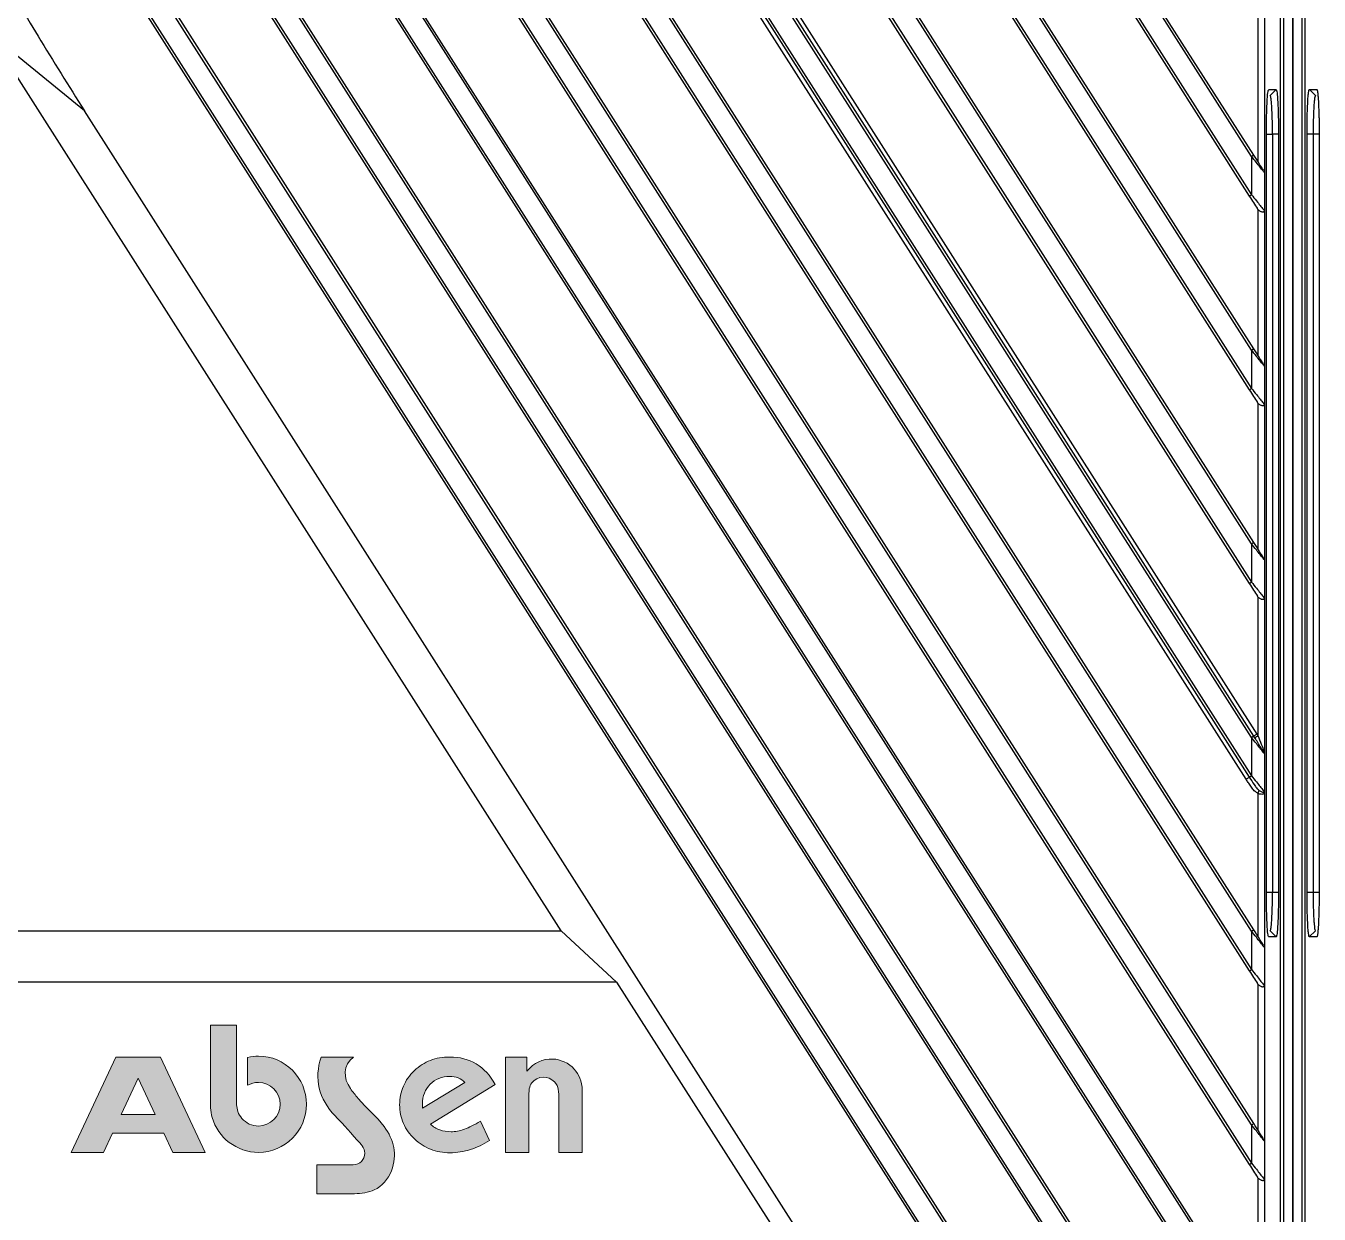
# Model space of a CAD drawing. Header units: millimetres. Extents: x 620 to 19791, y 2539 to 6969.
# Drawn here: x 5925.3 to 6025.9, y 3648.9 to 3741.4 of the extents above; entities that cross this region are included whole.
import ezdxf

# ---------------------------------------------------------------- set-up
doc = ezdxf.new("R2010")
doc.units = ezdxf.units.MM
doc.layers.add('图层 1', color=7, linetype='Continuous', lineweight=18)

# ---------------------------------------------------------------- blocks, each defined once
blk = doc.blocks.new('tugj')
at = {"true_color": 0xf58220}
h = blk.add_hatch(color=30, dxfattribs=at)
edge = h.paths.add_edge_path()
edge.add_spline(control_points=[(12523.44, 4987.8), (12523.51, 4987.6), (12523.62, 4987.41), (12523.76, 4987.25), (12524.08, 4986.89), (12524.53, 4986.67), (12525.04, 4986.67), (12525.97, 4986.67), (12526.74, 4987.43), (12526.74, 4988.36), (12526.74, 4989.3), (12525.97, 4990.06), (12525.04, 4990.06), (12524.74, 4990.06), (12524.45, 4989.98), (12524.2, 4989.84), (12524.2, 4989.84), (12524.2, 4992.01), (12524.2, 4992.01), (12524.48, 4992.07), (12524.76, 4992.11), (12525.04, 4992.11), (12527.1, 4992.11), (12528.78, 4990.42), (12528.78, 4988.36), (12528.78, 4986.3), (12527.1, 4984.62), (12525.04, 4984.62), (12523.33, 4984.62), (12521.89, 4985.77), (12521.44, 4987.33), (12521.29, 4987.85), (12521.3, 4988.33), (12521.3, 4988.86), (12521.3, 4988.86), (12521.3, 4989.47), (12521.3, 4989.47), (12521.3, 4989.47), (12521.3, 4994.53), (12521.3, 4994.53), (12521.3, 4994.53), (12523.34, 4994.53), (12523.34, 4994.53), (12523.34, 4992.63), (12523.34, 4990.72), (12523.34, 4988.82), (12523.34, 4988.47), (12523.32, 4988.14), (12523.44, 4987.8)], knot_values=[0, 0, 0, 0, 1, 1, 1, 2, 2, 2, 3, 3, 3, 4, 4, 4, 5, 5, 5, 6, 6, 6, 7, 7, 7, 8, 8, 8, 9, 9, 9, 10, 10, 10, 11, 11, 11, 12, 12, 12, 13, 13, 13, 14, 14, 14, 15, 15, 15, 16, 16, 16, 16], degree=3, periodic=0)
h = blk.add_hatch(color=256)
h.paths.add_polyline_path([(12514.35, 4987.56), (12517, 4987.56), (12515.68, 4990.4)], flags=16)
h.paths.add_polyline_path([(12517.67, 4986.12), (12513.69, 4986.12), (12512.98, 4984.62), (12510.46, 4984.62), (12513.93, 4992.04), (12516.2, 4992.04), (12517.43, 4992.04), (12520.89, 4984.62), (12518.37, 4984.62)])
h = blk.add_hatch(color=256)
edge = h.paths.add_edge_path()
edge.add_spline(control_points=[(12529.92, 4992.04), (12529.92, 4992.04), (12532.45, 4992.04), (12532.45, 4992.04), (12531.58, 4991.42), (12531.64, 4990.4), (12532.2, 4989.58), (12532.37, 4989.33), (12532.58, 4989.08), (12532.79, 4988.82), (12533.49, 4987.99), (12534.24, 4987.43), (12534.83, 4986.63), (12535.58, 4985.6), (12535.88, 4984.46), (12535.39, 4983.19), (12535.13, 4982.53), (12534.67, 4981.98), (12534.06, 4981.7), (12533.59, 4981.48), (12533.06, 4981.4), (12532.51, 4981.4), (12532.51, 4981.4), (12529.59, 4981.4), (12529.59, 4981.4), (12529.59, 4981.4), (12529.59, 4983.65), (12529.59, 4983.65), (12529.59, 4983.65), (12532.41, 4983.65), (12532.41, 4983.65), (12532.41, 4983.65), (12532.42, 4983.65), (12532.42, 4983.65), (12532.42, 4983.65), (12532.42, 4983.65), (12532.42, 4983.65), (12532.42, 4983.65), (12532.42, 4983.65), (12532.42, 4983.65), (12532.42, 4983.65), (12532.42, 4983.65), (12532.42, 4983.65), (12532.92, 4983.66), (12533.32, 4984.06), (12533.32, 4984.55), (12533.32, 4984.98), (12532.98, 4985.28), (12532.72, 4985.58), (12532.07, 4986.32), (12531.38, 4987.07), (12531.02, 4987.45), (12529.72, 4988.8), (12529.36, 4990.34), (12529.92, 4992.04)], knot_values=[0, 0, 0, 0, 1, 1, 1, 2, 2, 2, 3, 3, 3, 4, 4, 4, 5, 5, 5, 6, 6, 6, 7, 7, 7, 8, 8, 8, 9, 9, 9, 10, 10, 10, 11, 11, 11, 12, 12, 12, 13, 13, 13, 14, 14, 14, 15, 15, 15, 16, 16, 16, 17, 17, 17, 18, 18, 18, 18], degree=3, periodic=0)
h = blk.add_hatch(color=256)
edge = h.paths.add_edge_path()
edge.add_spline(control_points=[(12543.03, 4985.55), (12542.54, 4985.23), (12542.04, 4984.99), (12541.53, 4984.83), (12541.02, 4984.67), (12540.49, 4984.59), (12539.94, 4984.59), (12539.41, 4984.59), (12538.91, 4984.68), (12538.44, 4984.86), (12537.97, 4985.04), (12537.56, 4985.31), (12537.18, 4985.66), (12536.81, 4986.01), (12536.53, 4986.42), (12536.33, 4986.87), (12536.13, 4987.33), (12536.03, 4987.81), (12536.03, 4988.32), (12536.03, 4988.84), (12536.13, 4989.32), (12536.32, 4989.77), (12536.51, 4990.21), (12536.8, 4990.62), (12537.18, 4990.98), (12537.56, 4991.34), (12537.97, 4991.6), (12538.42, 4991.78), (12538.88, 4991.95), (12539.38, 4992.04), (12539.94, 4992.04), (12540.7, 4992.04), (12541.38, 4991.86), (12541.99, 4991.5), (12542.59, 4991.13), (12543.08, 4990.6), (12543.47, 4989.9), (12543.47, 4989.9), (12538.42, 4986.82), (12538.42, 4986.82), (12538.64, 4986.62), (12538.88, 4986.47), (12539.15, 4986.37), (12539.42, 4986.27), (12539.71, 4986.22), (12540.03, 4986.22), (12540.36, 4986.22), (12540.7, 4986.28), (12541.07, 4986.42), (12541.44, 4986.55), (12541.85, 4986.76), (12542.31, 4987.05), (12542.31, 4987.05), (12543.03, 4985.55), (12543.03, 4985.55)], knot_values=[0, 0, 0, 0, 1, 1, 1, 2, 2, 2, 3, 3, 3, 4, 4, 4, 5, 5, 5, 6, 6, 6, 7, 7, 7, 8, 8, 8, 9, 9, 9, 10, 10, 10, 11, 11, 11, 12, 12, 12, 13, 13, 13, 14, 14, 14, 15, 15, 15, 16, 16, 16, 17, 17, 17, 18, 18, 18, 18], degree=3, periodic=0)
edge = h.paths.add_edge_path(flags=16)
edge.add_spline(control_points=[(12537.82, 4988.07), (12537.82, 4988.07), (12541.11, 4990.05), (12541.11, 4990.05), (12540.97, 4990.21), (12540.8, 4990.33), (12540.59, 4990.41), (12540.39, 4990.49), (12540.16, 4990.53), (12539.92, 4990.53), (12539.31, 4990.53), (12538.81, 4990.33), (12538.41, 4989.92), (12538.01, 4989.52), (12537.81, 4989), (12537.81, 4988.39), (12537.81, 4988.3), (12537.81, 4988.23), (12537.82, 4988.19), (12537.82, 4988.15), (12537.82, 4988.11), (12537.82, 4988.07)], knot_values=[0, 0, 0, 0, 1, 1, 1, 2, 2, 2, 3, 3, 3, 4, 4, 4, 5, 5, 5, 6, 6, 6, 7, 7, 7, 7], degree=3, periodic=0)
h = blk.add_hatch(color=256)
edge = h.paths.add_edge_path()
edge.add_spline(control_points=[(12544.28, 4984.62), (12544.28, 4984.62), (12544.28, 4992.04), (12544.28, 4992.04), (12544.28, 4992.04), (12545.94, 4992.04), (12545.94, 4992.04), (12545.94, 4992.04), (12545.94, 4990.94), (12545.94, 4990.94), (12546.52, 4991.63), (12547.11, 4991.9), (12547.99, 4991.88), (12548.47, 4991.88), (12549.23, 4991.56), (12549.61, 4991.1), (12549.97, 4990.64), (12550.24, 4990.25), (12550.24, 4989.4), (12550.24, 4989.4), (12550.24, 4984.62), (12550.24, 4984.62), (12550.24, 4984.62), (12548.42, 4984.62), (12548.42, 4984.62), (12548.42, 4984.62), (12548.42, 4988.77), (12548.42, 4988.77), (12548.42, 4989.02), (12548.42, 4989.28), (12548.38, 4989.53), (12548.35, 4989.72), (12548.24, 4989.93), (12548.08, 4990.11), (12547.61, 4990.6), (12546.76, 4990.59), (12546.33, 4990.04), (12546.1, 4989.75), (12546.08, 4989.46), (12546.08, 4988.73), (12546.08, 4988.73), (12546.08, 4984.62), (12546.08, 4984.62), (12546.08, 4984.62), (12544.28, 4984.62), (12544.28, 4984.62)], knot_values=[0, 0, 0, 0, 1, 1, 1, 2, 2, 2, 3, 3, 3, 4, 4, 4, 5, 5, 5, 6, 6, 6, 7, 7, 7, 8, 8, 8, 9, 9, 9, 10, 10, 10, 11, 11, 11, 12, 12, 12, 13, 13, 13, 14, 14, 14, 15, 15, 15, 15], degree=3, periodic=0)
at = {"color": 7, "linetype": 'Continuous', "lineweight": 25}
for p, q in [((12499.82, 5132.58), (12602.33, 4971.68)), ((12507.17, 5133.16), (12602.33, 4983.78)), ((12602.33, 4986.75), (12509.06, 5133.16)), ((12516.77, 5133.16), (12602.33, 4998.85)), ((12602.33, 5001.83), (12518.67, 5133.16)), ((12526.37, 5133.16), (12602.33, 5013.93)), ((12602.33, 5016.9), (12528.27, 5133.16)), ((12535.98, 5133.16), (12602.33, 5029)), ((12602.33, 5031.98), (12537.87, 5133.16)), ((12545.58, 5133.16), (12602.33, 5044.08)), ((12602.33, 5047.05), (12547.48, 5133.16)), ((12555.18, 5133.16), (12602.33, 5059.15)), ((12602.33, 5062.13), (12557.08, 5133.16)), ((12602.33, 4968.7), (12498.17, 5132.21)), ((12507.69, 5131.96), (12602.16, 4983.67)), ((12602.5, 4986.86), (12510.06, 5131.96)), ((12517.3, 5131.96), (12602.16, 4998.74)), ((12602.5, 5001.94), (12519.67, 5131.96)), ((12526.9, 5131.96), (12602.16, 5013.82)), ((12602.5, 5017.01), (12529.27, 5131.96)), ((12536.5, 5131.96), (12602.16, 5028.89)), ((12602.5, 5032.09), (12538.88, 5131.96)), ((12546.11, 5131.96), (12602.16, 5043.97)), ((12602.5, 5047.16), (12548.48, 5131.96)), ((12555.71, 5131.96), (12602.16, 5059.05)), ((12602.5, 5062.24), (12558.08, 5131.96)), ((12498.84, 5130.78), (12602.16, 4968.59)), ((12602.5, 4971.79), (12500.88, 5131.3)), ((12601.91, 5013.66), (12527.69, 5130.16)), ((12530.77, 5130.16), (12602.75, 5017.17)), ((12602.33, 4956.6), (12492.78, 5128.57)), ((12602.33, 4953.62), (12491.17, 5128.12)), ((12602.5, 4956.71), (12493.41, 5127.95)), ((12491.95, 5126.52), (12602.16, 4953.52)), ((12602.33, 4941.53), (12487.58, 5121.65)), ((12602.5, 4941.63), (12488.95, 5119.88)), ((12602.33, 4938.55), (12487.24, 5119.22)), ((12488.65, 5116.63), (12602.16, 4938.44)), ((12604.59, 4868.26), (12604.59, 5107.47)), ((12604.82, 5107.47), (12604.82, 4868.26)), ((12605.54, 5107.47), (12605.54, 4868.26)), ((12605.54, 4868.26), (12605.54, 5107.47)), ((12606.27, 4868.26), (12606.27, 5107.47)), ((12606.49, 5107.47), (12606.49, 4868.26)), ((12602.83, 5073.08), (12602.83, 5061.72)), ((12603.33, 5072.97), (12603.33, 5060.88)), ((12548.6, 5001.87), (12504.11, 5071.69)), ((12511.49, 5065.69), (12504.11, 5071.69)), ((12603.67, 5067.34), (12604.25, 5067.34)), ((12603.78, 5066.87), (12604.25, 5067.34)), ((12606.83, 5067.34), (12607.41, 5067.34)), ((12606.84, 5067.34), (12607.31, 5066.87)), ((12602.83, 4922.32), (12511.49, 5065.69)), ((12603.49, 5004.87), (12603.49, 5063.87)), ((12604.43, 5063.87), (12603.96, 5063.87)), ((12603.96, 5063.87), (12603.96, 5004.87)), ((12604.43, 5063.87), (12604.43, 5004.87)), ((12606.65, 5004.87), (12606.65, 5063.87)), ((12607.13, 5063.87), (12606.65, 5063.87)), ((12607.13, 5063.87), (12607.13, 5004.87)), ((12607.59, 5063.87), (12607.59, 5004.87)), ((12602.33, 5062.13), (12602.33, 5059.15)), ((12603.33, 5060.88), (12603.33, 5057.9)), ((12602.83, 5058), (12602.79, 5058.06)), ((12602.83, 5058), (12602.83, 5046.64)), ((12603.33, 5057.9), (12603.33, 5045.8)), ((12602.33, 5047.05), (12602.33, 5044.08)), ((12603.33, 5045.8), (12603.33, 5042.82)), ((12602.83, 5042.93), (12602.79, 5042.99)), ((12602.83, 5042.93), (12602.83, 5031.57)), ((12603.33, 5042.82), (12603.33, 5030.73)), ((12602.33, 5031.98), (12602.33, 5029)), ((12603.33, 5030.73), (12603.33, 5027.75)), ((12602.83, 5027.85), (12602.79, 5027.91)), ((12602.83, 5027.85), (12602.83, 5017.05)), ((12603.33, 5027.75), (12603.33, 5015.65)), ((12602.33, 5016.9), (12602.33, 5013.93)), ((12602.58, 5016.89), (12602.5, 5017.01)), ((12602.75, 5017.17), (12602.83, 5017.05)), ((12603.33, 5015.65), (12603.33, 5012.67)), ((12603.33, 5012.67), (12603.33, 5000.57)), ((12602.83, 5012.56), (12602.83, 5001.42)), ((12603.96, 5004.87), (12604.43, 5004.87)), ((12606.65, 5004.87), (12607.13, 5004.87)), ((12494.65, 5001.87), (12548.6, 5001.87)), ((12548.6, 5001.87), (12552.92, 4997.87)), ((12602.33, 5001.83), (12602.33, 4998.85)), ((12604.25, 5001.39), (12603.78, 5001.87)), ((12607.31, 5001.87), (12606.83, 5001.39)), ((12603.33, 5000.57), (12603.33, 4997.6)), ((12604.25, 5001.39), (12603.67, 5001.39)), ((12607.41, 5001.39), (12606.83, 5001.39)), ((12552.92, 4997.87), (12495.42, 4997.87)), ((12552.92, 4997.87), (12565.67, 4977.87)), ((12602.83, 4997.7), (12602.79, 4997.76)), ((12602.83, 4997.7), (12602.83, 4986.34)), ((12603.33, 4997.6), (12603.33, 4985.5)), ((12602.33, 4986.75), (12602.33, 4983.78)), ((12603.33, 4985.5), (12603.33, 4982.52)), ((12602.83, 4982.63), (12602.79, 4982.69)), ((12602.83, 4982.63), (12602.83, 4971.26)), ((12603.33, 4982.52), (12603.33, 4970.42))]:
    blk.add_line(p, q, dxfattribs=at)
at = {"color": 8, "linetype": 'Continuous', "lineweight": 25}
for p, q in [((12603.49, 5063.87), (12603.96, 5063.87)), ((12607.59, 5063.87), (12607.13, 5063.87)), ((12603.49, 5004.87), (12603.96, 5004.87)), ((12607.13, 5004.87), (12607.59, 5004.87))]:
    blk.add_line(p, q, dxfattribs=at)
blk.add_line((12523.44, 4987.8), (12523.44, 4987.8))
blk.add_line((12523.44, 4987.8), (12523.44, 4987.8))
blk.add_line((12523.44, 4987.8), (12523.44, 4987.8))
at = {"color": 7, "linetype": 'Continuous', "lineweight": 25, "flags": 128}
for points in [[(12602.16, 5059.05), (12602.17, 5059.05), (12602.18, 5059.05), (12602.19, 5059.06), (12602.21, 5059.08), (12602.24, 5059.09), (12602.27, 5059.11), (12602.3, 5059.13), (12602.33, 5059.15)], [(12602.16, 5043.97), (12602.17, 5043.97), (12602.18, 5043.98), (12602.19, 5043.99), (12602.21, 5044), (12602.24, 5044.02), (12602.27, 5044.04), (12602.3, 5044.06), (12602.33, 5044.08)], [(12602.5, 5032.09), (12602.5, 5032.08), (12602.49, 5032.08), (12602.47, 5032.07), (12602.45, 5032.06), (12602.43, 5032.04), (12602.4, 5032.02), (12602.37, 5032), (12602.33, 5031.98)], [(12602.75, 5017.17), (12602.71, 5017.14), (12602.66, 5017.11), (12602.61, 5017.08), (12602.58, 5017.06), (12602.54, 5017.04), (12602.52, 5017.02), (12602.51, 5017.01), (12602.5, 5017.01)], [(12602.16, 4998.74), (12602.17, 4998.75), (12602.18, 4998.75), (12602.19, 4998.76), (12602.21, 4998.77), (12602.24, 4998.79), (12602.27, 4998.81), (12602.3, 4998.83), (12602.33, 4998.85)], [(12602.5, 4986.86), (12602.5, 4986.86), (12602.49, 4986.85), (12602.47, 4986.84), (12602.45, 4986.83), (12602.43, 4986.81), (12602.4, 4986.79), (12602.37, 4986.77), (12602.33, 4986.75)]]:
    blk.add_lwpolyline(points, dxfattribs=at)
at = {"color": 7, "linetype": 'Continuous', "lineweight": 25}
for points, knots in [([(12490.89, 5113.11), (12491.02, 5111.67), (12491.27, 5108.83), (12492.27, 5104.61), (12493.51, 5100.51), (12495, 5096.48), (12496.67, 5092.51), (12498.77, 5087.97), (12501.41, 5082.78), (12504.55, 5077.1), (12507.93, 5071.35), (12510.28, 5067.62), (12511.49, 5065.69)], [0, 0, 0, 0, 0.082893, 0.164199, 0.248341, 0.329369, 0.411417, 0.49587, 0.616703, 0.746397, 0.869316, 1, 1, 1, 1]), ([(12603.49, 5063.87), (12603.49, 5064.31), (12603.5, 5065.22), (12603.54, 5066.38), (12603.6, 5067.18), (12603.65, 5067.29), (12603.67, 5067.34)], [0, 0, 0, 0, 0.246594, 0.499973, 0.753386, 1, 1, 1, 1]), ([(12604.25, 5067.34), (12604.27, 5067.29), (12604.32, 5067.18), (12604.38, 5066.38), (12604.42, 5065.22), (12604.43, 5064.31), (12604.43, 5063.87)], [0, 0, 0, 0, 0.246579, 0.499961, 0.753347, 1, 1, 1, 1]), ([(12606.65, 5063.87), (12606.65, 5063.93), (12606.65, 5064.06), (12606.65, 5064.25), (12606.66, 5064.44), (12606.66, 5064.63), (12606.66, 5064.81), (12606.66, 5065), (12606.67, 5065.33), (12606.68, 5065.8), (12606.71, 5066.34), (12606.73, 5066.78), (12606.76, 5067.04), (12606.78, 5067.2), (12606.8, 5067.28), (12606.82, 5067.33), (12606.83, 5067.34), (12606.83, 5067.34)], [0, 0, 0, 0, 0.035389, 0.070551, 0.105594, 0.140628, 0.175763, 0.211108, 0.24677, 0.37421, 0.499994, 0.625649, 0.753238, 0.815424, 0.876889, 0.938218, 1, 1, 1, 1]), ([(12607.41, 5067.34), (12607.41, 5067.34), (12607.42, 5067.34), (12607.43, 5067.32), (12607.44, 5067.29), (12607.45, 5067.26), (12607.46, 5067.21), (12607.47, 5067.15), (12607.49, 5067.02), (12607.51, 5066.78), (12607.54, 5066.34), (12607.56, 5065.8), (12607.58, 5065.29), (12607.59, 5064.86), (12607.59, 5064.53), (12607.59, 5064.2), (12607.59, 5063.98), (12607.59, 5063.87)], [0, 0, 0, 0, 0.035354, 0.07049, 0.105517, 0.140546, 0.175685, 0.211043, 0.246726, 0.374242, 0.500007, 0.625685, 0.753272, 0.815425, 0.876874, 0.938203, 1, 1, 1, 1]), ([(12603.96, 5063.87), (12603.96, 5064.07), (12603.96, 5064.47), (12603.95, 5065.05), (12603.93, 5065.59), (12603.9, 5066.18), (12603.87, 5066.52), (12603.84, 5066.7), (12603.81, 5066.82), (12603.79, 5066.85), (12603.78, 5066.87)], [0, 0, 0, 0, 0.13099, 0.254123, 0.382192, 0.521229, 0.74853, 0.776108, 0.827291, 1, 1, 1, 1]), ([(12607.31, 5066.87), (12607.31, 5066.86), (12607.3, 5066.86), (12607.29, 5066.85), (12607.28, 5066.82), (12607.26, 5066.77), (12607.24, 5066.69), (12607.23, 5066.57), (12607.21, 5066.44), (12607.2, 5066.27), (12607.18, 5066.06), (12607.17, 5065.77), (12607.15, 5065.38), (12607.14, 5064.96), (12607.13, 5064.61), (12607.13, 5064.36), (12607.13, 5064.11), (12607.13, 5063.95), (12607.13, 5063.87)], [0, 0, 0, 0, 0.036028, 0.072495, 0.109413, 0.146785, 0.230278, 0.280773, 0.345311, 0.409735, 0.477199, 0.548468, 0.664987, 0.785101, 0.840175, 0.896589, 0.948315, 1, 1, 1, 1]), ([(12602.5, 5062.24), (12602.5, 5062.24), (12602.49, 5062.23), (12602.46, 5062.21), (12602.4, 5062.17), (12602.36, 5062.14), (12602.33, 5062.13)], [0, 0, 0, 0, 0.250002, 0.50001, 0.750016, 1, 1, 1, 1]), ([(12603.33, 5060.88), (12603.33, 5060.88), (12603.31, 5060.9), (12603.24, 5061), (12603.12, 5061.14), (12602.95, 5061.36), (12602.69, 5061.68), (12602.46, 5061.97), (12602.33, 5062.13)], [0, 0, 0, 0, 0.098061, 0.217258, 0.34294, 0.45913, 0.70437, 1, 1, 1, 1]), ([(12603.26, 5061.06), (12603.24, 5061.09), (12603.19, 5061.15), (12603.08, 5061.33), (12602.85, 5061.69), (12602.64, 5062.02), (12602.5, 5062.24)], [0, 0, 0, 0, 0.115372, 0.245987, 0.4961, 1, 1, 1, 1]), ([(12603.26, 5061.06), (12603.28, 5061.02), (12603.32, 5060.96), (12603.33, 5060.9), (12603.33, 5060.88)], [0, 0, 0, 0, 0.54153, 1, 1, 1, 1]), ([(12602.16, 5059.05), (12602.27, 5058.87), (12602.49, 5058.53), (12602.69, 5058.22), (12602.79, 5058.06)], [0, 0, 0, 0, 0.502861, 1, 1, 1, 1]), ([(12602.33, 5059.15), (12602.46, 5058.99), (12602.69, 5058.7), (12602.96, 5058.37), (12603.13, 5058.15), (12603.25, 5058.01), (12603.31, 5057.93), (12603.33, 5057.89), (12603.33, 5057.9), (12603.33, 5057.9)], [0, 0, 0, 0, 0.30207, 0.55067, 0.665671, 0.787576, 0.91898, 0.964421, 1, 1, 1, 1]), ([(12602.83, 5058), (12602.86, 5057.98), (12602.91, 5057.92), (12603, 5057.87), (12603.09, 5057.83), (12603.18, 5057.82), (12603.24, 5057.81), (12603.29, 5057.83), (12603.32, 5057.86), (12603.33, 5057.88), (12603.33, 5057.9)], [0, 0, 0, 0, 0.134895, 0.261911, 0.394646, 0.528442, 0.642516, 0.748171, 0.855387, 1, 1, 1, 1]), ([(12602.5, 5047.16), (12602.5, 5047.16), (12602.49, 5047.16), (12602.46, 5047.13), (12602.4, 5047.1), (12602.36, 5047.07), (12602.33, 5047.05)], [0, 0, 0, 0, 0.250001, 0.500005, 0.750011, 1, 1, 1, 1]), ([(12603.33, 5045.8), (12603.33, 5045.81), (12603.31, 5045.82), (12603.24, 5045.93), (12603.12, 5046.06), (12602.95, 5046.28), (12602.69, 5046.61), (12602.46, 5046.9), (12602.33, 5047.05)], [0, 0, 0, 0, 0.098061, 0.217258, 0.34294, 0.45913, 0.704371, 1, 1, 1, 1]), ([(12603.26, 5045.98), (12603.24, 5046.01), (12603.19, 5046.08), (12603.08, 5046.26), (12602.85, 5046.61), (12602.64, 5046.94), (12602.5, 5047.16)], [0, 0, 0, 0, 0.115375, 0.245989, 0.496102, 1, 1, 1, 1]), ([(12603.26, 5045.98), (12603.28, 5045.95), (12603.32, 5045.88), (12603.33, 5045.83), (12603.33, 5045.8)], [0, 0, 0, 0, 0.541519, 1, 1, 1, 1]), ([(12602.16, 5043.97), (12602.27, 5043.8), (12602.49, 5043.45), (12602.69, 5043.14), (12602.79, 5042.99)], [0, 0, 0, 0, 0.50286, 1, 1, 1, 1]), ([(12602.33, 5044.08), (12602.46, 5043.92), (12602.69, 5043.62), (12602.96, 5043.29), (12603.13, 5043.07), (12603.25, 5042.93), (12603.31, 5042.85), (12603.33, 5042.82), (12603.33, 5042.82), (12603.33, 5042.82)], [0, 0, 0, 0, 0.302069, 0.55067, 0.66567, 0.787576, 0.918981, 0.964419, 1, 1, 1, 1]), ([(12602.83, 5042.93), (12602.86, 5042.9), (12602.91, 5042.85), (12603, 5042.79), (12603.09, 5042.76), (12603.18, 5042.74), (12603.24, 5042.74), (12603.29, 5042.75), (12603.32, 5042.78), (12603.33, 5042.81), (12603.33, 5042.82)], [0, 0, 0, 0, 0.1348976, 0.2619106, 0.394645, 0.5284431, 0.6425228, 0.7481702, 0.8553757, 1, 1, 1, 1]), ([(12603.33, 5030.73), (12603.33, 5030.73), (12603.31, 5030.75), (12603.24, 5030.85), (12603.12, 5030.99), (12602.95, 5031.21), (12602.69, 5031.53), (12602.46, 5031.82), (12602.33, 5031.98)], [0, 0, 0, 0, 0.098061, 0.217259, 0.342941, 0.45913, 0.704371, 1, 1, 1, 1]), ([(12603.26, 5030.9), (12603.24, 5030.94), (12603.19, 5031), (12603.08, 5031.18), (12602.85, 5031.54), (12602.64, 5031.87), (12602.5, 5032.09)], [0, 0, 0, 0, 0.115375, 0.245988, 0.496102, 1, 1, 1, 1]), ([(12603.26, 5030.9), (12603.28, 5030.87), (12603.32, 5030.81), (12603.33, 5030.75), (12603.33, 5030.73)], [0, 0, 0, 0, 0.541517, 1, 1, 1, 1]), ([(12602.33, 5029), (12602.31, 5028.99), (12602.27, 5028.96), (12602.21, 5028.92), (12602.17, 5028.9), (12602.17, 5028.9), (12602.16, 5028.89)], [0, 0, 0, 0, 0.250003, 0.500004, 0.750006, 1, 1, 1, 1]), ([(12602.16, 5028.89), (12602.27, 5028.72), (12602.49, 5028.38), (12602.69, 5028.07), (12602.79, 5027.91)], [0, 0, 0, 0, 0.502862, 1, 1, 1, 1]), ([(12602.33, 5029), (12602.46, 5028.84), (12602.69, 5028.55), (12602.96, 5028.22), (12603.13, 5027.99), (12603.25, 5027.86), (12603.31, 5027.78), (12603.33, 5027.74), (12603.33, 5027.74), (12603.33, 5027.75)], [0, 0, 0, 0, 0.302073, 0.550669, 0.665668, 0.78758, 0.918986, 0.964427, 1, 1, 1, 1]), ([(12602.83, 5027.85), (12602.86, 5027.83), (12602.91, 5027.77), (12603, 5027.72), (12603.09, 5027.68), (12603.18, 5027.67), (12603.24, 5027.66), (12603.29, 5027.67), (12603.32, 5027.71), (12603.33, 5027.73), (12603.33, 5027.75)], [0, 0, 0, 0, 0.134897, 0.261913, 0.394645, 0.528436, 0.642506, 0.748158, 0.855374, 1, 1, 1, 1]), ([(12602.5, 5017.01), (12602.5, 5017.01), (12602.5, 5017.01), (12602.48, 5016.99), (12602.45, 5016.98), (12602.43, 5016.96), (12602.39, 5016.94), (12602.35, 5016.92), (12602.33, 5016.9)], [0, 0, 0, 0, 0.239461, 0.368364, 0.500003, 0.631647, 0.760539, 1, 1, 1, 1]), ([(12603.33, 5015.65), (12603.33, 5015.66), (12603.31, 5015.67), (12603.21, 5015.81), (12603, 5016.07), (12602.69, 5016.46), (12602.46, 5016.75), (12602.33, 5016.9)], [0, 0, 0, 0, 0.098038, 0.217313, 0.458137, 0.703937, 1, 1, 1, 1]), ([(12602.58, 5016.89), (12602.58, 5016.89), (12602.59, 5016.89), (12602.62, 5016.91), (12602.65, 5016.93), (12602.69, 5016.96), (12602.75, 5017), (12602.8, 5017.03), (12602.83, 5017.05)], [0, 0, 0, 0, 0.2392654, 0.3680402, 0.4995773, 0.6311786, 0.7601323, 1, 1, 1, 1]), ([(12603.33, 5015.65), (12603.33, 5015.65), (12603.33, 5015.66), (12603.33, 5015.67), (12603.32, 5015.7), (12603.3, 5015.74), (12603.28, 5015.78), (12603.24, 5015.84), (12603.16, 5015.97), (12602.95, 5016.31), (12602.74, 5016.64), (12602.58, 5016.89)], [0, 0, 0, 0, 0.002482, 0.01983, 0.066046, 0.136289, 0.161792, 0.206901, 0.346068, 0.493468, 1, 1, 1, 1]), ([(12602.59, 5016.91), (12602.6, 5016.88), (12602.62, 5016.84), (12602.64, 5016.79), (12602.66, 5016.77)], [0, 0, 0, 0, 0.50234, 1, 1, 1, 1]), ([(12602.83, 5017.05), (12602.92, 5016.83), (12603.06, 5016.47), (12603.26, 5015.99), (12603.31, 5015.76), (12603.33, 5015.65)], [0, 0, 0, 0, 0.444641, 0.722588, 1, 1, 1, 1]), ([(12602.16, 5013.82), (12602.16, 5013.82), (12602.15, 5013.81), (12602.09, 5013.77), (12602.01, 5013.72), (12601.94, 5013.68), (12601.91, 5013.66)], [0, 0, 0, 0, 0.25, 0.499997, 0.749995, 1, 1, 1, 1]), ([(12602.83, 5012.56), (12602.75, 5012.61), (12602.58, 5012.71), (12602.37, 5012.97), (12602.2, 5013.21), (12602.05, 5013.45), (12601.96, 5013.58), (12601.91, 5013.66)], [0, 0, 0, 0, 0.187217, 0.413052, 0.681515, 0.800239, 1, 1, 1, 1]), ([(12602.33, 5013.93), (12602.31, 5013.91), (12602.27, 5013.88), (12602.21, 5013.85), (12602.17, 5013.82), (12602.17, 5013.82), (12602.16, 5013.82)], [0, 0, 0, 0, 0.250004, 0.5000048, 0.750004, 1, 1, 1, 1]), ([(12602.16, 5013.82), (12602.29, 5013.62), (12602.47, 5013.34), (12602.71, 5012.98), (12602.85, 5012.84), (12602.92, 5012.78)], [0, 0, 0, 0, 0.531851, 0.782475, 1, 1, 1, 1]), ([(12602.33, 5013.93), (12602.46, 5013.76), (12602.69, 5013.47), (12602.96, 5013.14), (12603.13, 5012.92), (12603.25, 5012.78), (12603.31, 5012.7), (12603.33, 5012.67), (12603.33, 5012.67), (12603.33, 5012.67)], [0, 0, 0, 0, 0.302582, 0.55013, 0.665272, 0.788253, 0.920163, 0.965264, 1, 1, 1, 1]), ([(12602.83, 5012.56), (12602.84, 5012.58), (12602.86, 5012.62), (12602.88, 5012.68), (12602.9, 5012.74), (12602.91, 5012.77), (12602.92, 5012.78)], [0, 0, 0, 0, 0.246957, 0.499993, 0.753029, 1, 1, 1, 1]), ([(12603.33, 5012.67), (12603.33, 5012.67), (12603.33, 5012.66), (12603.33, 5012.63), (12603.32, 5012.6), (12603.3, 5012.56), (12603.27, 5012.52), (12603.19, 5012.48), (12603.08, 5012.48), (12602.95, 5012.5), (12602.87, 5012.54), (12602.83, 5012.56)], [0, 0, 0, 0, 0.024023, 0.031516, 0.143816, 0.199565, 0.334942, 0.510179, 0.673675, 0.833938, 1, 1, 1, 1]), ([(12602.92, 5012.78), (12602.95, 5012.76), (12603.03, 5012.71), (12603.14, 5012.67), (12603.22, 5012.64), (12603.28, 5012.64), (12603.32, 5012.64), (12603.33, 5012.65), (12603.33, 5012.67), (12603.33, 5012.67), (12603.33, 5012.67), (12603.33, 5012.67)], [0, 0, 0, 0, 0.157267, 0.36693, 0.538764, 0.649627, 0.848046, 0.956078, 0.985715, 0.994716, 1, 1, 1, 1]), ([(12603.67, 5001.39), (12603.65, 5001.44), (12603.6, 5001.55), (12603.54, 5002.35), (12603.5, 5003.51), (12603.49, 5004.42), (12603.49, 5004.87)], [0, 0, 0, 0, 0.2465745, 0.499981, 0.7533772, 1, 1, 1, 1]), ([(12603.78, 5001.87), (12603.79, 5001.88), (12603.81, 5001.91), (12603.84, 5002.03), (12603.87, 5002.2), (12603.9, 5002.55), (12603.93, 5003.14), (12603.95, 5003.68), (12603.96, 5004.26), (12603.96, 5004.66), (12603.96, 5004.87)], [0, 0, 0, 0, 0.171089, 0.22156, 0.248497, 0.476583, 0.616497, 0.745393, 0.868684, 1, 1, 1, 1]), ([(12604.43, 5004.87), (12604.43, 5004.42), (12604.42, 5003.51), (12604.38, 5002.35), (12604.32, 5001.55), (12604.27, 5001.44), (12604.25, 5001.39)], [0, 0, 0, 0, 0.246596, 0.499948, 0.753316, 1, 1, 1, 1]), ([(12606.83, 5001.39), (12606.83, 5001.39), (12606.82, 5001.39), (12606.81, 5001.41), (12606.8, 5001.44), (12606.8, 5001.47), (12606.79, 5001.52), (12606.78, 5001.58), (12606.76, 5001.71), (12606.73, 5001.95), (12606.71, 5002.39), (12606.68, 5002.93), (12606.67, 5003.44), (12606.66, 5003.87), (12606.66, 5004.2), (12606.65, 5004.53), (12606.65, 5004.75), (12606.65, 5004.87)], [0, 0, 0, 0, 0.035369, 0.070518, 0.105554, 0.140589, 0.175731, 0.21109, 0.246772, 0.374256, 0.500008, 0.625698, 0.753252, 0.815377, 0.87682, 0.938165, 1, 1, 1, 1]), ([(12607.13, 5004.87), (12607.13, 5004.82), (12607.13, 5004.7), (12607.13, 5004.51), (12607.13, 5004.3), (12607.13, 5004.04), (12607.14, 5003.72), (12607.15, 5003.28), (12607.17, 5002.92), (12607.18, 5002.64), (12607.2, 5002.43), (12607.22, 5002.26), (12607.23, 5002.12), (12607.25, 5002.01), (12607.27, 5001.92), (12607.29, 5001.87), (12607.3, 5001.87), (12607.31, 5001.87)], [0, 0, 0, 0, 0.027439, 0.078341, 0.122794, 0.160513, 0.248313, 0.339762, 0.470474, 0.530481, 0.587892, 0.68438, 0.731983, 0.781722, 0.877585, 0.950326, 1, 1, 1, 1]), ([(12607.59, 5004.87), (12607.59, 5004.8), (12607.59, 5004.67), (12607.59, 5004.48), (12607.59, 5004.29), (12607.59, 5004.1), (12607.59, 5003.92), (12607.58, 5003.73), (12607.58, 5003.4), (12607.56, 5002.93), (12607.54, 5002.39), (12607.51, 5001.95), (12607.49, 5001.69), (12607.46, 5001.53), (12607.45, 5001.45), (12607.43, 5001.4), (12607.42, 5001.39), (12607.41, 5001.39)], [0, 0, 0, 0, 0.0353646, 0.070509, 0.1055421, 0.1405735, 0.1757129, 0.211069, 0.2467486, 0.374218, 0.4999829, 0.6256493, 0.7532495, 0.8154366, 0.8769005, 0.9382255, 1, 1, 1, 1]), ([(12602.5, 5001.94), (12602.5, 5001.93), (12602.49, 5001.93), (12602.46, 5001.91), (12602.4, 5001.87), (12602.36, 5001.84), (12602.33, 5001.83)], [0, 0, 0, 0, 0.25, 0.500004, 0.750013, 1, 1, 1, 1]), ([(12603.33, 5000.57), (12603.33, 5000.58), (12603.31, 5000.6), (12603.24, 5000.7), (12603.12, 5000.84), (12602.95, 5001.05), (12602.69, 5001.38), (12602.46, 5001.67), (12602.33, 5001.83)], [0, 0, 0, 0, 0.097996, 0.217184, 0.342901, 0.459099, 0.704333, 1, 1, 1, 1]), ([(12603.26, 5000.75), (12603.24, 5000.79), (12603.19, 5000.85), (12603.08, 5001.03), (12602.85, 5001.38), (12602.64, 5001.72), (12602.5, 5001.94)], [0, 0, 0, 0, 0.115375, 0.245989, 0.496102, 1, 1, 1, 1]), ([(12603.26, 5000.75), (12603.28, 5000.72), (12603.32, 5000.66), (12603.33, 5000.6), (12603.33, 5000.57)], [0, 0, 0, 0, 0.541943, 1, 1, 1, 1]), ([(12602.16, 4998.74), (12602.27, 4998.57), (12602.49, 4998.23), (12602.69, 4997.92), (12602.79, 4997.76)], [0, 0, 0, 0, 0.502861, 1, 1, 1, 1]), ([(12602.33, 4998.85), (12602.46, 4998.69), (12602.69, 4998.39), (12602.96, 4998.07), (12603.13, 4997.84), (12603.25, 4997.71), (12603.31, 4997.63), (12603.33, 4997.59), (12603.33, 4997.59), (12603.33, 4997.6)], [0, 0, 0, 0, 0.302071, 0.550675, 0.665675, 0.787581, 0.918987, 0.964428, 1, 1, 1, 1]), ([(12602.83, 4997.7), (12602.86, 4997.68), (12602.91, 4997.62), (12603, 4997.57), (12603.09, 4997.53), (12603.18, 4997.51), (12603.24, 4997.51), (12603.29, 4997.52), (12603.32, 4997.55), (12603.33, 4997.58), (12603.33, 4997.6)], [0, 0, 0, 0, 0.134901, 0.261916, 0.394652, 0.528453, 0.642535, 0.748184, 0.855372, 1, 1, 1, 1]), ([(12603.33, 4985.5), (12603.33, 4985.51), (12603.31, 4985.52), (12603.24, 4985.63), (12603.12, 4985.76), (12602.95, 4985.98), (12602.69, 4986.31), (12602.46, 4986.6), (12602.33, 4986.75)], [0, 0, 0, 0, 0.098019, 0.217223, 0.342927, 0.459125, 0.704362, 1, 1, 1, 1]), ([(12603.26, 4985.68), (12603.24, 4985.71), (12603.19, 4985.78), (12603.08, 4985.95), (12602.85, 4986.31), (12602.64, 4986.64), (12602.5, 4986.86)], [0, 0, 0, 0, 0.115375, 0.245988, 0.496102, 1, 1, 1, 1]), ([(12603.26, 4985.68), (12603.28, 4985.64), (12603.32, 4985.58), (12603.33, 4985.53), (12603.33, 4985.5)], [0, 0, 0, 0, 0.541525, 1, 1, 1, 1]), ([(12602.33, 4983.78), (12602.31, 4983.76), (12602.27, 4983.73), (12602.21, 4983.7), (12602.17, 4983.67), (12602.17, 4983.67), (12602.16, 4983.67)], [0, 0, 0, 0, 0.249998, 0.500002, 0.750001, 1, 1, 1, 1]), ([(12602.16, 4983.67), (12602.27, 4983.49), (12602.49, 4983.15), (12602.69, 4982.84), (12602.79, 4982.69)], [0, 0, 0, 0, 0.502861, 1, 1, 1, 1]), ([(12602.33, 4983.78), (12602.46, 4983.62), (12602.69, 4983.32), (12602.96, 4982.99), (12603.13, 4982.77), (12603.24, 4982.63), (12603.31, 4982.55), (12603.33, 4982.52), (12603.33, 4982.52), (12603.33, 4982.52)], [0, 0, 0, 0, 0.300139, 0.550186, 0.665066, 0.787585, 0.918971, 0.964467, 1, 1, 1, 1]), ([(12602.83, 4982.63), (12602.86, 4982.6), (12602.91, 4982.55), (12603, 4982.49), (12603.09, 4982.46), (12603.18, 4982.44), (12603.24, 4982.43), (12603.29, 4982.45), (12603.32, 4982.48), (12603.33, 4982.5), (12603.33, 4982.52)], [0, 0, 0, 0, 0.134899, 0.261911, 0.394646, 0.528442, 0.642516, 0.748172, 0.855386, 1, 1, 1, 1])]:
    blk.add_open_spline(points, degree=3, knots=knots, dxfattribs=at)
at = {"layer": '图层 1', "lineweight": 0}
for points in [[(12517.67, 4986.12), (12513.69, 4986.12), (12512.98, 4984.62), (12510.46, 4984.62), (12513.93, 4992.04), (12516.2, 4992.04), (12517.43, 4992.04), (12520.89, 4984.62), (12518.37, 4984.62), (12517.67, 4986.12)], [(12514.35, 4987.56), (12517, 4987.56), (12515.68, 4990.4), (12514.35, 4987.56)]]:
    blk.add_lwpolyline(points, dxfattribs=at)
at = {"layer": '图层 1', "color": 30, "lineweight": 0, "true_color": 0xf58220}
blk.add_open_spline([(12523.44, 4987.8), (12523.51, 4987.6), (12523.62, 4987.41), (12523.76, 4987.25), (12524.08, 4986.89), (12524.53, 4986.67), (12525.04, 4986.67), (12525.97, 4986.67), (12526.74, 4987.43), (12526.74, 4988.36), (12526.74, 4989.3), (12525.97, 4990.06), (12525.04, 4990.06), (12524.74, 4990.06), (12524.45, 4989.98), (12524.2, 4989.84), (12524.2, 4989.84), (12524.2, 4992.01), (12524.2, 4992.01), (12524.48, 4992.07), (12524.76, 4992.11), (12525.04, 4992.11), (12527.1, 4992.11), (12528.78, 4990.42), (12528.78, 4988.36), (12528.78, 4986.3), (12527.1, 4984.62), (12525.04, 4984.62), (12523.33, 4984.62), (12521.89, 4985.77), (12521.44, 4987.33), (12521.29, 4987.85), (12521.3, 4988.33), (12521.3, 4988.86), (12521.3, 4988.86), (12521.3, 4989.47), (12521.3, 4989.47), (12521.3, 4989.47), (12521.3, 4994.53), (12521.3, 4994.53), (12521.3, 4994.53), (12523.34, 4994.53), (12523.34, 4994.53), (12523.34, 4992.63), (12523.34, 4990.72), (12523.34, 4988.82), (12523.34, 4988.47), (12523.32, 4988.14), (12523.44, 4987.8)], degree=3, knots=[0, 0, 0, 0, 1, 1, 1, 2, 2, 2, 3, 3, 3, 4, 4, 4, 5, 5, 5, 6, 6, 6, 7, 7, 7, 8, 8, 8, 9, 9, 9, 10, 10, 10, 11, 11, 11, 12, 12, 12, 13, 13, 13, 14, 14, 14, 15, 15, 15, 16, 16, 16, 16], dxfattribs=at)
at = {"layer": '图层 1', "lineweight": 0}
for points, knots in [([(12529.92, 4992.04), (12529.92, 4992.04), (12532.45, 4992.04), (12532.45, 4992.04), (12531.58, 4991.42), (12531.64, 4990.4), (12532.2, 4989.58), (12532.37, 4989.33), (12532.58, 4989.08), (12532.79, 4988.82), (12533.49, 4987.99), (12534.24, 4987.43), (12534.83, 4986.63), (12535.58, 4985.6), (12535.88, 4984.46), (12535.39, 4983.19), (12535.13, 4982.53), (12534.67, 4981.98), (12534.06, 4981.7), (12533.59, 4981.48), (12533.06, 4981.4), (12532.51, 4981.4), (12532.51, 4981.4), (12529.59, 4981.4), (12529.59, 4981.4), (12529.59, 4981.4), (12529.59, 4983.65), (12529.59, 4983.65), (12529.59, 4983.65), (12532.41, 4983.65), (12532.41, 4983.65), (12532.41, 4983.65), (12532.42, 4983.65), (12532.42, 4983.65), (12532.42, 4983.65), (12532.42, 4983.65), (12532.42, 4983.65), (12532.42, 4983.65), (12532.42, 4983.65), (12532.42, 4983.65), (12532.42, 4983.65), (12532.42, 4983.65), (12532.42, 4983.65), (12532.92, 4983.66), (12533.32, 4984.06), (12533.32, 4984.55), (12533.32, 4984.98), (12532.98, 4985.28), (12532.72, 4985.58), (12532.07, 4986.32), (12531.38, 4987.07), (12531.02, 4987.45), (12529.72, 4988.8), (12529.36, 4990.34), (12529.92, 4992.04)], [0, 0, 0, 0, 1, 1, 1, 2, 2, 2, 3, 3, 3, 4, 4, 4, 5, 5, 5, 6, 6, 6, 7, 7, 7, 8, 8, 8, 9, 9, 9, 10, 10, 10, 11, 11, 11, 12, 12, 12, 13, 13, 13, 14, 14, 14, 15, 15, 15, 16, 16, 16, 17, 17, 17, 18, 18, 18, 18]), ([(12543.03, 4985.55), (12542.54, 4985.23), (12542.04, 4984.99), (12541.53, 4984.83), (12541.02, 4984.67), (12540.49, 4984.59), (12539.94, 4984.59), (12539.41, 4984.59), (12538.91, 4984.68), (12538.44, 4984.86), (12537.97, 4985.04), (12537.56, 4985.31), (12537.18, 4985.66), (12536.81, 4986.01), (12536.53, 4986.42), (12536.33, 4986.87), (12536.13, 4987.33), (12536.03, 4987.81), (12536.03, 4988.32), (12536.03, 4988.84), (12536.13, 4989.32), (12536.32, 4989.77), (12536.51, 4990.21), (12536.8, 4990.62), (12537.18, 4990.98), (12537.56, 4991.34), (12537.97, 4991.6), (12538.42, 4991.78), (12538.88, 4991.95), (12539.38, 4992.04), (12539.94, 4992.04), (12540.7, 4992.04), (12541.38, 4991.86), (12541.99, 4991.5), (12542.59, 4991.13), (12543.08, 4990.6), (12543.47, 4989.9), (12543.47, 4989.9), (12538.42, 4986.82), (12538.42, 4986.82), (12538.64, 4986.62), (12538.88, 4986.47), (12539.15, 4986.37), (12539.42, 4986.27), (12539.71, 4986.22), (12540.03, 4986.22), (12540.36, 4986.22), (12540.7, 4986.28), (12541.07, 4986.42), (12541.44, 4986.55), (12541.85, 4986.76), (12542.31, 4987.05), (12542.31, 4987.05), (12543.03, 4985.55), (12543.03, 4985.55)], [0, 0, 0, 0, 1, 1, 1, 2, 2, 2, 3, 3, 3, 4, 4, 4, 5, 5, 5, 6, 6, 6, 7, 7, 7, 8, 8, 8, 9, 9, 9, 10, 10, 10, 11, 11, 11, 12, 12, 12, 13, 13, 13, 14, 14, 14, 15, 15, 15, 16, 16, 16, 17, 17, 17, 18, 18, 18, 18]), ([(12544.28, 4984.62), (12544.28, 4984.62), (12544.28, 4992.04), (12544.28, 4992.04), (12544.28, 4992.04), (12545.94, 4992.04), (12545.94, 4992.04), (12545.94, 4992.04), (12545.94, 4990.94), (12545.94, 4990.94), (12546.52, 4991.63), (12547.11, 4991.9), (12547.99, 4991.88), (12548.47, 4991.88), (12549.23, 4991.56), (12549.61, 4991.1), (12549.97, 4990.64), (12550.24, 4990.25), (12550.24, 4989.4), (12550.24, 4989.4), (12550.24, 4984.62), (12550.24, 4984.62), (12550.24, 4984.62), (12548.42, 4984.62), (12548.42, 4984.62), (12548.42, 4984.62), (12548.42, 4988.77), (12548.42, 4988.77), (12548.42, 4989.02), (12548.42, 4989.28), (12548.38, 4989.53), (12548.35, 4989.72), (12548.24, 4989.93), (12548.08, 4990.11), (12547.61, 4990.6), (12546.76, 4990.59), (12546.33, 4990.04), (12546.1, 4989.75), (12546.08, 4989.46), (12546.08, 4988.73), (12546.08, 4988.73), (12546.08, 4984.62), (12546.08, 4984.62), (12546.08, 4984.62), (12544.28, 4984.62), (12544.28, 4984.62)], [0, 0, 0, 0, 1, 1, 1, 2, 2, 2, 3, 3, 3, 4, 4, 4, 5, 5, 5, 6, 6, 6, 7, 7, 7, 8, 8, 8, 9, 9, 9, 10, 10, 10, 11, 11, 11, 12, 12, 12, 13, 13, 13, 14, 14, 14, 15, 15, 15, 15]), ([(12537.82, 4988.07), (12537.82, 4988.07), (12541.11, 4990.05), (12541.11, 4990.05), (12540.97, 4990.21), (12540.8, 4990.33), (12540.59, 4990.41), (12540.39, 4990.49), (12540.16, 4990.53), (12539.92, 4990.53), (12539.31, 4990.53), (12538.81, 4990.33), (12538.41, 4989.92), (12538.01, 4989.52), (12537.81, 4989), (12537.81, 4988.39), (12537.81, 4988.3), (12537.81, 4988.23), (12537.82, 4988.19), (12537.82, 4988.15), (12537.82, 4988.11), (12537.82, 4988.07)], [0, 0, 0, 0, 1, 1, 1, 2, 2, 2, 3, 3, 3, 4, 4, 4, 5, 5, 5, 6, 6, 6, 7, 7, 7, 7])]:
    blk.add_open_spline(points, degree=3, knots=knots, dxfattribs=at)

msp = doc.modelspace()

# ---------------------------------------------------------------- block references
msp.add_blockref('tugj', (-6581.6851, -1330.91272))

doc.saveas('drawing.dxf')
